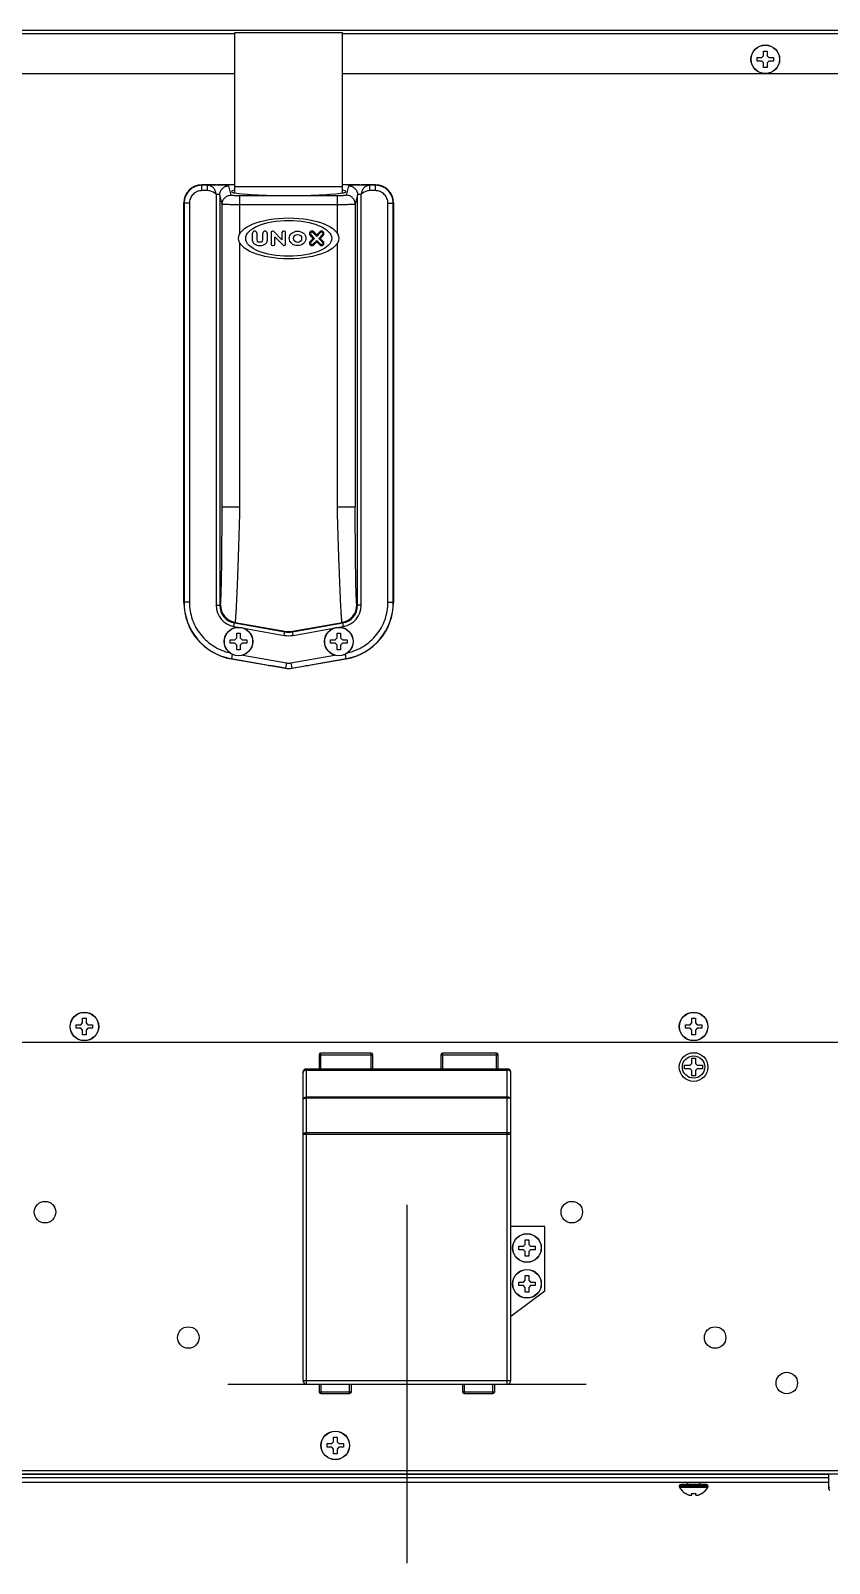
# Model space of a CAD drawing. Header units: millimetres. Extents: x 361 to 5577, y 463 to 3774.
# Drawn here: x 579.4 to 802.3, y 1959.9 to 2387.6 of the extents above; entities that cross this region are included whole.
import ezdxf

# ---------------------------------------------------------------- set-up
doc = ezdxf.new("R2010")
doc.units = ezdxf.units.MM
doc.header["$LTSCALE"] = 330
doc.layers.get('0').update_dxf_attribs({"linetype": 'CONTINUOUS'})
for name, color, linetype in [('02___PRT_ALL_AXES', 7, 'CONTINUOUS'), ('03___PRT_ALL_CURVES', 7, 'CONTINUOUS'), ('ASSI', 7, 'CONTINUOUS'), ('GEOM', 7, 'CONTINUOUS')]:
    doc.layers.add(name, color=color, linetype=linetype)

msp = doc.modelspace()

# ---------------------------------------------------------------- linework, layer by layer
at = {"color": 7, "linetype": 'Continuous'}
for p, q in [((1163.48, 2387.57), (365.28, 2387.57)), ((636.38, 2342.29), (636.38, 2387.07)), ((636.38, 2387.07), (666.38, 2387.07)), ((666.38, 2342.29), (666.38, 2387.07)), ((782.08, 2379.07), (782.08, 2380.07)), ((782.08, 2380.07), (783.38, 2380.07)), ((783.38, 2379.07), (782.08, 2379.07)), ((783.38, 2380.07), (783.88, 2380.57)), ((783.88, 2378.57), (783.38, 2379.07)), ((783.88, 2380.57), (783.88, 2381.87)), ((783.88, 2381.87), (784.88, 2381.87)), ((783.88, 2377.27), (783.88, 2378.57)), ((784.88, 2381.87), (784.88, 2380.57)), ((784.88, 2380.57), (785.38, 2380.07)), ((785.38, 2379.07), (784.88, 2378.57)), ((784.88, 2378.57), (784.88, 2377.27)), ((785.38, 2380.07), (786.68, 2380.07)), ((786.68, 2379.07), (785.38, 2379.07)), ((786.68, 2380.07), (786.68, 2379.07)), ((378.55, 2375.57), (636.38, 2375.57)), ((666.38, 2375.57), (1150.21, 2375.57)), ((784.88, 2377.27), (783.88, 2377.27)), ((631.15, 2344.53), (627.12, 2344.53)), ((631.66, 2344.59), (631.65, 2344.56)), ((671.09, 2344.59), (671.11, 2344.56)), ((675.64, 2344.53), (671.61, 2344.53)), ((641.32, 2328.92), (641.32, 2331.03)), ((642.52, 2331.03), (642.52, 2329.15)), ((644.18, 2329.15), (644.18, 2331.03)), ((645.38, 2331.03), (645.38, 2328.92)), ((646.47, 2331.22), (646.47, 2327.98)), ((646.91, 2331.63), (646.88, 2331.63)), ((649.5, 2329.2), (647.2, 2331.5)), ((649.5, 2331.22), (649.5, 2329.2)), ((650.12, 2331.63), (649.91, 2331.63)), ((650.53, 2327.98), (650.53, 2331.22)), ((658.15, 2331.21), (659.2, 2330.16)), ((659.2, 2330.59), (658.36, 2331.42)), ((660.03, 2331.42), (659.2, 2330.59)), ((659.2, 2330.16), (660.25, 2331.21)), ((646.88, 2327.57), (647.09, 2327.57)), ((647.5, 2327.98), (647.5, 2329.99)), ((647.5, 2329.99), (649.8, 2327.69)), ((650.09, 2327.57), (650.12, 2327.57)), ((657.37, 2330.43), (658.21, 2329.6)), ((658.21, 2329.6), (657.37, 2328.76)), ((658.63, 2329.6), (657.59, 2330.64)), ((657.59, 2328.55), (658.63, 2329.6)), ((659.2, 2329.03), (658.15, 2327.98)), ((658.36, 2327.77), (659.2, 2328.61)), ((660.25, 2327.98), (659.2, 2329.03)), ((659.2, 2328.61), (660.03, 2327.77)), ((660.81, 2330.64), (659.76, 2329.6)), ((659.76, 2329.6), (660.81, 2328.55)), ((660.19, 2329.6), (661.02, 2330.43)), ((661.02, 2328.76), (660.19, 2329.6)), ((635.08, 2216.6), (635.08, 2217.6)), ((635.08, 2217.6), (636.38, 2217.6)), ((636.38, 2216.6), (635.08, 2216.6)), ((636.38, 2217.6), (636.88, 2218.1)), ((636.88, 2216.1), (636.38, 2216.6)), ((636.88, 2218.1), (636.88, 2219.4)), ((636.88, 2219.4), (637.88, 2219.4)), ((636.88, 2214.8), (636.88, 2216.1)), ((637.88, 2219.4), (637.88, 2218.1)), ((637.88, 2218.1), (638.38, 2217.6)), ((638.38, 2216.6), (637.88, 2216.1)), ((637.88, 2216.1), (637.88, 2214.8)), ((638.38, 2217.6), (639.68, 2217.6)), ((639.68, 2216.6), (638.38, 2216.6)), ((639.68, 2217.6), (639.68, 2216.6)), ((663.08, 2216.6), (663.08, 2217.6)), ((663.08, 2217.6), (664.38, 2217.6)), ((664.38, 2216.6), (663.08, 2216.6)), ((664.38, 2217.6), (664.88, 2218.1)), ((664.88, 2216.1), (664.38, 2216.6)), ((664.88, 2218.1), (664.88, 2219.4)), ((664.88, 2219.4), (665.88, 2219.4)), ((664.88, 2214.8), (664.88, 2216.1)), ((665.88, 2219.4), (665.88, 2218.1)), ((665.88, 2218.1), (666.38, 2217.6)), ((666.38, 2216.6), (665.88, 2216.1)), ((665.88, 2216.1), (665.88, 2214.8)), ((666.38, 2217.6), (667.68, 2217.6)), ((667.68, 2216.6), (666.38, 2216.6)), ((667.68, 2217.6), (667.68, 2216.6)), ((637.88, 2214.8), (636.88, 2214.8)), ((665.88, 2214.8), (664.88, 2214.8)), ((592.08, 2109.17), (592.08, 2110.17)), ((592.08, 2110.17), (593.38, 2110.17)), ((593.38, 2109.17), (592.08, 2109.17)), ((593.38, 2110.17), (593.88, 2110.67)), ((593.88, 2108.67), (593.38, 2109.17)), ((593.88, 2110.67), (593.88, 2111.97)), ((593.88, 2111.97), (594.88, 2111.97)), ((593.88, 2107.37), (593.88, 2108.67)), ((594.88, 2111.97), (594.88, 2110.67)), ((594.88, 2110.67), (595.38, 2110.17)), ((595.38, 2109.17), (594.88, 2108.67)), ((594.88, 2108.67), (594.88, 2107.37)), ((595.38, 2110.17), (596.68, 2110.17)), ((596.68, 2109.17), (595.38, 2109.17)), ((596.68, 2110.17), (596.68, 2109.17)), ((762.08, 2110.17), (763.38, 2110.17)), ((762.08, 2109.17), (762.08, 2110.17)), ((763.38, 2109.17), (762.08, 2109.17)), ((763.38, 2110.17), (763.88, 2110.67)), ((763.88, 2108.67), (763.38, 2109.17)), ((763.88, 2111.97), (764.88, 2111.97)), ((763.88, 2110.67), (763.88, 2111.97)), ((763.88, 2107.37), (763.88, 2108.67)), ((764.88, 2111.97), (764.88, 2110.67)), ((764.88, 2110.67), (765.38, 2110.17)), ((765.38, 2109.17), (764.88, 2108.67)), ((764.88, 2108.67), (764.88, 2107.37)), ((765.38, 2110.17), (766.68, 2110.17)), ((766.68, 2109.17), (765.38, 2109.17)), ((766.68, 2110.17), (766.68, 2109.17)), ((594.88, 2107.37), (593.88, 2107.37)), ((764.88, 2107.37), (763.88, 2107.37)), ((659.88, 2101.77), (659.88, 2097.87)), ((674.38, 2102.27), (660.38, 2102.27)), ((674.88, 2097.87), (674.88, 2101.77)), ((693.88, 2101.77), (693.88, 2097.87)), ((709.38, 2102.27), (694.38, 2102.27)), ((709.88, 2097.87), (709.88, 2101.77)), ((763.88, 2100.87), (764.88, 2100.87)), ((763.88, 2099.37), (763.88, 2100.87)), ((764.88, 2100.87), (764.88, 2099.37)), ((655.38, 2010.87), (655.38, 2096.87)), ((656.38, 2097.87), (712.38, 2097.87)), ((713.38, 2010.87), (713.38, 2096.87)), ((761.88, 2098.87), (763.38, 2098.87)), ((761.88, 2097.87), (761.88, 2098.87)), ((763.38, 2097.87), (761.88, 2097.87)), ((763.38, 2098.87), (763.88, 2099.37)), ((763.88, 2097.37), (763.38, 2097.87)), ((763.88, 2095.87), (763.88, 2097.37)), ((764.88, 2095.87), (763.88, 2095.87)), ((764.88, 2099.37), (765.38, 2098.87)), ((765.38, 2097.87), (764.88, 2097.37)), ((764.88, 2097.37), (764.88, 2095.87)), ((765.38, 2098.87), (766.88, 2098.87)), ((766.88, 2097.87), (765.38, 2097.87)), ((766.88, 2098.87), (766.88, 2097.87)), ((722.88, 2053.87), (713.38, 2053.87)), ((722.88, 2035.87), (722.88, 2053.87)), ((716.88, 2048.37), (717.38, 2048.87)), ((717.38, 2050.17), (718.38, 2050.17)), ((717.38, 2048.87), (717.38, 2050.17)), ((718.38, 2050.17), (718.38, 2048.87)), ((718.38, 2048.87), (718.88, 2048.37)), ((715.58, 2048.37), (716.88, 2048.37)), ((715.58, 2047.37), (715.58, 2048.37)), ((716.88, 2047.37), (715.58, 2047.37)), ((717.38, 2046.87), (716.88, 2047.37)), ((717.38, 2045.57), (717.38, 2046.87)), ((718.38, 2045.57), (717.38, 2045.57)), ((718.88, 2047.37), (718.38, 2046.87)), ((718.38, 2046.87), (718.38, 2045.57)), ((718.88, 2048.37), (720.18, 2048.37)), ((720.18, 2047.37), (718.88, 2047.37)), ((720.18, 2048.37), (720.18, 2047.37)), ((717.38, 2040.17), (718.38, 2040.17)), ((717.38, 2038.87), (717.38, 2040.17)), ((718.38, 2040.17), (718.38, 2038.87)), ((713.38, 2028.87), (722.88, 2035.87)), ((715.58, 2038.37), (716.88, 2038.37)), ((715.58, 2037.37), (715.58, 2038.37)), ((716.88, 2037.37), (715.58, 2037.37)), ((716.88, 2038.37), (717.38, 2038.87)), ((717.38, 2036.87), (716.88, 2037.37)), ((717.38, 2035.57), (717.38, 2036.87)), ((718.38, 2038.87), (718.88, 2038.37)), ((718.88, 2037.37), (718.38, 2036.87)), ((718.38, 2036.87), (718.38, 2035.57)), ((718.88, 2038.37), (720.18, 2038.37)), ((720.18, 2037.37), (718.88, 2037.37)), ((720.18, 2038.37), (720.18, 2037.37)), ((718.38, 2035.57), (717.38, 2035.57)), ((656.38, 2009.87), (712.38, 2009.87)), ((659.88, 2009.87), (659.88, 2007.77)), ((660.38, 2007.27), (668.38, 2007.27)), ((668.88, 2007.77), (668.88, 2009.87)), ((699.88, 2009.87), (699.88, 2007.77)), ((700.38, 2007.27), (708.38, 2007.27)), ((708.88, 2007.77), (708.88, 2009.87)), ((662.08, 1993.27), (663.38, 1993.27)), ((662.08, 1992.27), (662.08, 1993.27)), ((663.38, 1993.27), (663.88, 1993.77)), ((663.88, 1995.07), (664.88, 1995.07)), ((663.88, 1993.77), (663.88, 1995.07)), ((664.88, 1995.07), (664.88, 1993.77)), ((664.88, 1993.77), (665.38, 1993.27)), ((665.38, 1993.27), (666.68, 1993.27)), ((666.68, 1993.27), (666.68, 1992.27)), ((663.38, 1992.27), (662.08, 1992.27)), ((663.88, 1991.77), (663.38, 1992.27)), ((663.88, 1990.47), (663.88, 1991.77)), ((664.88, 1990.47), (663.88, 1990.47)), ((665.38, 1992.27), (664.88, 1991.77)), ((664.88, 1991.77), (664.88, 1990.47)), ((666.68, 1992.27), (665.38, 1992.27)), ((1162.38, 1984.77), (366.38, 1984.77)), ((802.13, 1982.46), (437.51, 1982.46)), ((762.08, 1979.39), (762.08, 1979.42)), ((763.88, 1978.87), (763.88, 1979.42)), ((764.88, 1979.42), (764.88, 1978.87)), ((766.68, 1979.42), (766.68, 1979.39))]:
    msp.add_line(p, q, dxfattribs=at)
at = {"color": 9, "linetype": 'Continuous'}
for p, q in [((636.38, 2386.67), (365.38, 2386.67)), ((1163.38, 2386.67), (666.38, 2386.67)), ((636.38, 2344.07), (666.38, 2344.07)), ((659.88, 2101.77), (674.88, 2101.77)), ((660.38, 2097.87), (660.38, 2102.27)), ((674.38, 2097.87), (674.38, 2102.27)), ((693.88, 2101.77), (709.88, 2101.77)), ((694.38, 2097.87), (694.38, 2102.27)), ((709.38, 2097.87), (709.38, 2102.27)), ((656.38, 2009.87), (656.38, 2097.87)), ((656.38, 2097.52), (712.38, 2097.52)), ((712.38, 2009.87), (712.38, 2097.87)), ((712.38, 2089.99), (656.38, 2089.99)), ((712.38, 2089.71), (656.38, 2089.71)), ((655.38, 2079.67), (713.38, 2079.67)), ((712.38, 2080.04), (656.38, 2080.04)), ((655.38, 2010.87), (713.38, 2010.87)), ((659.88, 2007.77), (668.88, 2007.77)), ((660.38, 2009.87), (660.38, 2007.27)), ((668.38, 2007.27), (668.38, 2009.87)), ((699.88, 2007.77), (708.88, 2007.77)), ((700.38, 2009.87), (700.38, 2007.27)), ((708.38, 2007.27), (708.38, 2009.87))]:
    msp.add_line(p, q, dxfattribs=at)
at = {"color": 1}
for p, q in [((684.38, 2059.87), (684.38, 1959.87)), ((634.38, 2009.87), (734.38, 2009.87))]:
    msp.add_line(p, q, dxfattribs=at)
at = {"color": 7, "linetype": 'Continuous'}
for centre, radius, start, end in [((641.92, 2331.03), 0.6, 0, 180), ((644.78, 2331.03), 0.6, 0, 180), ((646.88, 2331.22), 0.41, 90, 180), ((646.91, 2331.22), 0.41, 45, 90), ((649.91, 2331.22), 0.41, 90, 180), ((650.12, 2331.22), 0.41, 0, 90), ((657.87, 2330.93), 0.7, 45, 225), ((657.87, 2330.93), 0.4, 45, 225), ((660.53, 2330.93), 0.7, 315, 135), ((660.53, 2330.93), 0.4, 315, 135), ((642.35, 2328.92), 1.03, 180, 234.4513), ((643.35, 2330.32), 2.75, 234.4513, 305.5487), ((643.04, 2329.15), 0.52, 180, 255.0288), ((643.35, 2330.31), 1.72, 255.0288, 284.9712), ((643.66, 2329.15), 0.52, 284.9712, 360), ((644.35, 2328.92), 1.03, 305.5487, 360), ((646.88, 2327.98), 0.41, 180, 270), ((647.09, 2327.98), 0.41, 270, 360), ((650.09, 2327.98), 0.41, 225, 270), ((650.12, 2327.98), 0.41, 270, 360), ((657.87, 2328.27), 0.7, 135, 315), ((657.87, 2328.27), 0.4, 135, 315), ((660.53, 2328.27), 0.7, 225, 45), ((660.53, 2328.27), 0.4, 225, 45), ((660.38, 2101.77), 0.5, 90, 180), ((674.38, 2101.77), 0.5, 0, 90), ((694.38, 2101.77), 0.5, 90, 180), ((709.38, 2101.77), 0.5, 0, 90), ((656.38, 2096.87), 1, 90, 180), ((712.38, 2096.87), 1, 0, 90), ((656.38, 2010.87), 1, 180, 270), ((712.38, 2010.87), 1, 270, 360), ((660.38, 2007.77), 0.5, 180, 270), ((668.38, 2007.77), 0.5, 270, 360), ((700.38, 2007.77), 0.5, 180, 270), ((708.38, 2007.77), 0.5, 270, 360), ((764.58, 1983.49), 4.8, 210.3012, 238.6273), ((764.18, 1983.49), 4.8, 301.3727, 329.6988), ((764.57, 1983.47), 4.75, 238.4659, 241.0313), ((764.56, 1983.47), 4.75, 241.0316, 241.9926), ((764.56, 1983.47), 4.75, 241.9926, 243.3187), ((764.56, 1983.46), 4.74, 243.3188, 244.4598), ((764.56, 1983.46), 4.74, 244.4598, 245.4278), ((764.56, 1983.45), 4.73, 245.4278, 246.6825), ((764.55, 1983.45), 4.73, 246.6826, 247.4526), ((764.55, 1983.44), 4.72, 247.4524, 248.9975), ((764.55, 1983.44), 4.72, 248.9977, 249.4819), ((764.54, 1983.43), 4.7, 249.4813, 251.5344), ((764.54, 1983.41), 4.68, 251.535, 252.6227), ((764.53, 1983.39), 4.67, 252.6228, 253.6051), ((764.53, 1983.36), 4.64, 253.6036, 255.6824), ((763.63, 1980.86), 2.01, 262.7259, 264.7415), ((763.63, 1980.84), 1.98, 264.7442, 265.3991), ((763.63, 1980.83), 1.97, 265.3984, 266.7833), ((763.63, 1980.81), 1.96, 266.7841, 267.6235), ((763.63, 1980.81), 1.96, 267.6234, 268.8455), ((763.63, 1980.8), 1.95, 268.8459, 270.9258), ((763.63, 1980.81), 1.95, 270.9261, 271.9964), ((763.63, 1980.81), 1.96, 271.9964, 273.0228), ((763.63, 1980.82), 1.97, 273.0233, 274.286), ((763.63, 1980.84), 1.98, 274.2856, 275.1372), ((763.62, 1980.86), 2.01, 275.1401, 277.2744), ((764.38, 1983.18), 3.8, 262.4351, 277.5649), ((765.13, 1980.86), 2.01, 262.7256, 264.8598), ((765.13, 1980.84), 1.98, 264.8627, 265.7144), ((765.13, 1980.82), 1.97, 265.714, 266.9766), ((765.13, 1980.81), 1.96, 266.9771, 268.0037), ((765.13, 1980.81), 1.95, 268.0037, 269.0738), ((765.13, 1980.8), 1.95, 269.0741, 270.1995), ((765.13, 1980.8), 1.95, 270.1995, 271.1541), ((765.13, 1980.81), 1.95, 271.1545, 272.3767), ((765.13, 1980.81), 1.96, 272.3765, 273.2159), ((765.13, 1980.83), 1.97, 273.2167, 274.6016), ((765.13, 1980.84), 1.98, 274.6009, 275.2558), ((765.12, 1980.86), 2.01, 275.2585, 277.2741), ((764.23, 1983.36), 4.64, 284.3176, 286.3964), ((764.22, 1983.39), 4.67, 286.3949, 287.3772), ((764.22, 1983.41), 4.68, 287.3773, 288.465), ((764.21, 1983.43), 4.7, 288.4656, 290.5187), ((764.21, 1983.44), 4.72, 290.5181, 291.0023), ((764.21, 1983.44), 4.72, 291.0025, 292.5476), ((764.2, 1983.45), 4.73, 292.5474, 293.3174), ((764.2, 1983.45), 4.73, 293.3175, 294.5722), ((764.2, 1983.46), 4.74, 294.5722, 295.5402), ((764.2, 1983.46), 4.74, 295.5402, 296.6812), ((764.2, 1983.47), 4.75, 296.6813, 298.0074), ((764.19, 1983.47), 4.75, 298.0074, 298.9684), ((764.19, 1983.47), 4.75, 298.9687, 301.5341)]:
    msp.add_arc(centre, radius, start, end, dxfattribs=at)
for centre, start_param, end_param in [((631.15, 2344.56), -0.77387, -0.034907), ((671.61, 2344.56), -3.106686, -2.367723)]:
    msp.add_ellipse(centre, major_axis=(0.5, 0), ratio=0.069927, start_param=start_param, end_param=end_param, dxfattribs=at)
for centre, major_axis, ratio in [((651.38, 2329.6), (14, 0), 0.407143), ((651.38, 2329.6), (12, 0), 0.416667), ((653.88, 2329.6), (2.32, 0), 0.875), ((653.88, 2329.6), (1.12, 0), 1)]:
    msp.add_ellipse(centre, major_axis=major_axis, ratio=ratio, dxfattribs=at)
at = {"color": 9, "linetype": 'Continuous'}
for points, knots in [([(655.38, 2096.87), (655.38, 2096.95), (655.44, 2097.14), (655.68, 2097.36), (656, 2097.49), (656.25, 2097.52), (656.38, 2097.52)], [0, 0, 0, 0, 0.201264, 0.433947, 0.704919, 1, 1, 1, 1]), ([(713.38, 2096.87), (713.38, 2096.95), (713.32, 2097.14), (713.08, 2097.36), (712.76, 2097.49), (712.51, 2097.52), (712.38, 2097.52)], [0, 0, 0, 0, 0.201265, 0.433948, 0.704919, 1, 1, 1, 1]), ([(655.38, 2089.34), (655.38, 2089.42), (655.44, 2089.61), (655.68, 2089.83), (656, 2089.96), (656.25, 2089.99), (656.38, 2089.99)], [0, 0, 0, 0, 0.201265, 0.433947, 0.704919, 1, 1, 1, 1]), ([(655.38, 2089.34), (655.38, 2089.39), (655.47, 2089.51), (655.7, 2089.62), (656.01, 2089.69), (656.25, 2089.71), (656.38, 2089.71)], [0, 0, 0, 0, 0.143033, 0.363048, 0.659575, 1, 1, 1, 1]), ([(713.38, 2089.34), (713.38, 2089.42), (713.32, 2089.61), (713.08, 2089.83), (712.76, 2089.96), (712.51, 2089.99), (712.38, 2089.99)], [0, 0, 0, 0, 0.201264, 0.433947, 0.704919, 1, 1, 1, 1]), ([(713.38, 2089.34), (713.38, 2089.39), (713.29, 2089.51), (713.06, 2089.62), (712.75, 2089.69), (712.51, 2089.71), (712.38, 2089.71)], [0, 0, 0, 0, 0.143034, 0.363048, 0.659574, 1, 1, 1, 1]), ([(655.38, 2079.67), (655.38, 2079.73), (655.47, 2079.85), (655.7, 2079.95), (656.01, 2080.03), (656.25, 2080.04), (656.38, 2080.04)], [0, 0, 0, 0, 0.143034, 0.363048, 0.659574, 1, 1, 1, 1]), ([(713.38, 2079.67), (713.38, 2079.73), (713.29, 2079.85), (713.06, 2079.95), (712.75, 2080.03), (712.51, 2080.04), (712.38, 2080.04)], [0, 0, 0, 0, 0.143034, 0.363048, 0.659574, 1, 1, 1, 1])]:
    msp.add_open_spline(points, degree=3, knots=knots, dxfattribs=at)
at = {"layer": '02___PRT_ALL_AXES', "color": 7, "linetype": 'Continuous'}
msp.add_ellipse((764.38, 1984.8), major_axis=(2.5, 0), ratio=0.017455, start_param=-1.999162, end_param=-0.921854, dxfattribs=at)
at = {"layer": '03___PRT_ALL_CURVES', "color": 40, "linetype": 'Continuous'}
msp.add_line((802.13, 1984.68), (402.98, 1984.68), dxfattribs=at)
at = {"layer": 'ASSI', "color": 9, "linetype": 'Continuous'}
for p, q in [((768.38, 1981.47), (760.38, 1981.47)), ((768.38, 1981.27), (760.38, 1981.27)), ((768.32, 1981.06), (760.43, 1981.06))]:
    msp.add_line(p, q, dxfattribs=at)
at = {"layer": 'ASSI', "color": 7, "linetype": 'Continuous'}
for p, q in [((760.38, 1981.47), (760.38, 1981.27)), ((767.98, 1981.87), (760.78, 1981.87)), ((768.38, 1981.47), (768.38, 1981.27))]:
    msp.add_line(p, q, dxfattribs=at)
for centre in [(784.38, 2379.57), (637.38, 2217.1), (665.38, 2217.1), (594.38, 2109.67), (764.38, 2109.67), (764.38, 2098.37), (717.88, 2047.87), (717.88, 2037.87), (664.38, 1992.77)]:
    msp.add_circle(centre, 4, dxfattribs=at)
at = {"layer": 'ASSI', "color": 9, "linetype": 'Continuous'}
for centre, radius in [((784.38, 2379.57), 3.95), ((637.38, 2217.1), 3.95), ((665.38, 2217.1), 3.95), ((594.38, 2109.67), 3.95), ((764.38, 2109.67), 3.95), ((764.38, 2098.37), 3.13), ((717.88, 2047.87), 3.95), ((717.88, 2037.87), 3.95), ((664.38, 1992.77), 3.95)]:
    msp.add_circle(centre, radius, dxfattribs=at)
at = {"layer": 'ASSI', "color": 7, "linetype": 'Continuous'}
for centre, radius, start, end in [((760.78, 1981.47), 0.4, 90, 180), ((760.78, 1981.27), 0.4, 180, 210.3012), ((764.58, 1983.49), 4.8, 210.3012, 238.6273), ((764.18, 1983.49), 4.8, 301.3727, 329.6988), ((767.98, 1981.47), 0.4, 0, 90), ((767.98, 1981.27), 0.4, 329.6988, 360)]:
    msp.add_arc(centre, radius, start, end, dxfattribs=at)
at = {"layer": 'GEOM', "color": 9, "linetype": 'Continuous'}
for p, q in [((627.18, 2344.41), (627.12, 2344.53)), ((627.18, 2342.92), (627.18, 2344.41)), ((628.77, 2344.41), (627.18, 2344.41)), ((628.77, 2342.92), (628.77, 2344.41)), ((635.29, 2341.64), (634.65, 2344.24)), ((668.11, 2344.24), (667.46, 2341.64)), ((673.99, 2342.92), (673.99, 2344.41)), ((675.58, 2344.41), (673.99, 2344.41)), ((675.64, 2344.53), (675.58, 2344.41)), ((675.58, 2342.92), (675.58, 2344.41)), ((622.18, 2339.42), (622.13, 2339.53)), ((628.77, 2342.92), (627.18, 2342.92)), ((631.15, 2341.98), (631.15, 2227.2)), ((632.15, 2341.74), (632.15, 2227.2)), ((632.79, 2339.15), (632.15, 2341.74)), ((637.79, 2330.97), (637.79, 2341.47)), ((664.96, 2341.47), (637.79, 2341.47)), ((664.96, 2330.97), (664.96, 2341.47)), ((670.61, 2341.74), (669.96, 2339.15)), ((670.61, 2227.2), (670.61, 2341.74)), ((671.61, 2227.2), (671.61, 2341.98)), ((675.58, 2342.92), (673.99, 2342.92)), ((680.63, 2339.53), (680.57, 2339.42)), ((622.18, 2339.42), (622.18, 2228.06)), ((623.68, 2339.42), (622.18, 2339.42)), ((623.68, 2339.42), (623.68, 2228.06)), ((632.79, 2254.68), (632.79, 2339.15)), ((664.96, 2338.98), (637.79, 2338.98)), ((669.96, 2339.15), (669.96, 2254.68)), ((679.08, 2228.06), (679.08, 2339.42)), ((679.08, 2339.42), (680.57, 2339.42)), ((680.57, 2228.06), (680.57, 2339.42)), ((637.79, 2254.68), (637.79, 2328.22)), ((664.96, 2254.68), (664.96, 2328.22)), ((632.79, 2254.68), (637.79, 2254.68)), ((664.96, 2254.68), (669.96, 2254.68)), ((622.13, 2228.02), (622.18, 2228.06)), ((623.68, 2228.06), (622.18, 2228.06)), ((631.15, 2227.2), (632.15, 2227.2)), ((632.15, 2227.2), (632.33, 2227.35)), ((670.61, 2227.2), (670.43, 2227.35)), ((671.61, 2227.2), (670.61, 2227.2)), ((679.08, 2228.06), (680.57, 2228.06)), ((680.63, 2228.02), (680.57, 2228.06)), ((636.1, 2221.29), (636.28, 2222.28)), ((636.1, 2221.29), (637.29, 2221.08)), ((636.28, 2222.28), (636.46, 2222.43)), ((636.28, 2222.28), (650.34, 2219.8)), ((636.46, 2222.43), (650.34, 2219.98)), ((638.85, 2220.81), (650.16, 2218.81)), ((650.16, 2218.81), (650.34, 2219.8)), ((650.34, 2219.8), (650.34, 2219.98)), ((652.42, 2219.98), (666.3, 2222.43)), ((652.42, 2219.8), (666.48, 2222.28)), ((652.42, 2219.8), (652.42, 2219.98)), ((652.59, 2218.81), (652.42, 2219.8)), ((652.59, 2218.81), (663.9, 2220.81)), ((665.47, 2221.08), (666.65, 2221.29)), ((666.48, 2222.28), (666.3, 2222.43)), ((666.65, 2221.29), (666.48, 2222.28)), ((635.34, 2212.27), (635.4, 2212.31)), ((635.61, 2213.54), (635.4, 2212.31)), ((635.4, 2212.31), (650.51, 2209.65)), ((638.55, 2213.28), (650.77, 2211.13)), ((651.99, 2211.13), (664.21, 2213.28)), ((652.25, 2209.65), (667.36, 2212.31)), ((667.14, 2213.54), (667.36, 2212.31)), ((667.41, 2212.27), (667.36, 2212.31)), ((650.77, 2211.13), (650.51, 2209.65)), ((650.51, 2209.63), (650.51, 2209.65)), ((651.99, 2211.13), (652.25, 2209.65)), ((652.25, 2209.63), (652.25, 2209.65)), ((802.13, 1984.69), (437.51, 1984.69)), ((802.13, 1983.69), (437.51, 1983.69))]:
    msp.add_line(p, q, dxfattribs=at)
at = {"layer": 'GEOM', "color": 7, "linetype": 'Continuous'}
for p, q in [((631.68, 2344.6), (636.38, 2344.6)), ((666.38, 2344.6), (671.08, 2344.6)), ((622.13, 2228.02), (622.13, 2339.53)), ((680.63, 2339.53), (680.63, 2228.02)), ((645.73, 2210.44), (635.34, 2212.27)), ((667.41, 2212.27), (657.03, 2210.44)), ((646.21, 2210.37), (646.28, 2210.36)), ((650.51, 2209.63), (646.76, 2210.29)), ((652.25, 2209.63), (655.99, 2210.29)), ((656.55, 2210.37), (656.48, 2210.36)), ((371.35, 2105.27), (1157.4, 2105.27)), ((1159.38, 1985.67), (369.38, 1985.67)), ((802.13, 1980.52), (802.13, 1984.77))]:
    msp.add_line(p, q, dxfattribs=at)
for centre in [(583.38, 2057.87), (730.38, 2057.87), (623.38, 2022.87), (770.38, 2022.87), (790.38, 2010.17)]:
    msp.add_circle(centre, 3, dxfattribs=at)
for centre, radius, start, end in [((631.68, 2344.3), 0.3, 90, 126.3615), ((671.08, 2344.3), 0.3, 53.6385, 90), ((762.18, 1982.47), 0.6, 270, 360), ((766.58, 1982.47), 0.6, 180, 270), ((802.38, 1980.52), 0.25, 180, 270)]:
    msp.add_arc(centre, radius, start, end, dxfattribs=at)
at = {"layer": 'GEOM', "color": 9, "linetype": 'Continuous'}
for centre, radius, start, end in [((638.17, 2228.06), 15.99, 179.9981, 260.002), ((637.14, 2227.2), 6, 179.9979, 260.0021), ((637.14, 2227.2), 5, 179.9932, 260.0069), ((637.33, 2227.35), 5, 180.0169, 259.9831), ((665.43, 2227.35), 5, 280.0169, 359.9831), ((665.61, 2227.2), 5, 279.9931, 0.0069), ((665.61, 2227.2), 6, 279.9979, 0.0021), ((664.58, 2228.06), 15.99, 279.9981, 0.002), ((651.38, 2225.94), 6.05, 260.0786, 279.9214), ((651.38, 2225.75), 6.04, 260.0756, 279.9246), ((651.38, 2225.76), 7.05, 260.0772, 279.9228), ((651.38, 2214.61), 5.04, 260.0793, 279.9203), ((651.38, 2214.6), 3.52, 260.0765, 279.9235)]:
    msp.add_arc(centre, radius, start, end, dxfattribs=at)
at = {"layer": 'GEOM', "color": 7, "linetype": 'Continuous'}
for centre, major_axis, ratio, start_param, end_param in [((627.13, 2339.51), (-2.24, 4.49), 0.996959, -0.461944, 1.106418), ((675.63, 2339.51), (2.24, 4.49), 0.996959, -1.106418, 0.461944), ((651.38, 2342.67), (16, 0), 0.069927, 2.78959, 6.635188), ((638.14, 2228.03), (12.27, 10.3), 0.998963, 2.443972, 3.839213), ((664.62, 2228.03), (12.27, -10.3), 0.998963, -0.697621, 0.697621), ((645.73, 2210.46), (0.5, -0.088), 0.034389, -1.564725, -0.255728), ((646.76, 2210.27), (0.5, -0.088), 0.034389, 1.576867, 2.885864), ((651.38, 2214.56), (0, -5), 0.999372, -0.174426, 0.174426), ((655.99, 2210.27), (0.5, 0.088), 0.034389, 0.255728, 1.564725), ((657.03, 2210.46), (0.5, 0.088), 0.034389, -2.885864, -1.576867)]:
    msp.add_ellipse(centre, major_axis=major_axis, ratio=ratio, start_param=start_param, end_param=end_param, dxfattribs=at)
at = {"layer": 'GEOM', "color": 9, "linetype": 'Continuous'}
for points, knots in [([(627.18, 2344.41), (626.53, 2344.41), (625.21, 2344.15), (623.55, 2343.04), (622.44, 2341.38), (622.18, 2340.07), (622.18, 2339.42)], [0, 0, 0, 0, 0.250009, 0.500021, 0.750021, 1, 1, 1, 1]), ([(634.65, 2344.24), (634.64, 2344.26), (634.58, 2344.28), (634.47, 2344.31), (634.28, 2344.34), (634.03, 2344.37), (633.72, 2344.4), (633.21, 2344.43), (632.48, 2344.46), (631.54, 2344.48), (630.29, 2344.48), (629.36, 2344.45), (628.77, 2344.41)], [0, 0, 0, 0, 0.009618, 0.03007, 0.061815, 0.104399, 0.157031, 0.218673, 0.36386, 0.528181, 0.698171, 1, 1, 1, 1]), ([(631.15, 2341.98), (631.07, 2342.3), (630.9, 2342.92), (630.42, 2343.73), (629.66, 2344.27), (629.07, 2344.4), (628.77, 2344.41)], [0, 0, 0, 0, 0.266597, 0.516786, 0.757053, 1, 1, 1, 1]), ([(632.15, 2341.74), (632.15, 2342.07), (632.28, 2342.72), (632.83, 2343.55), (633.66, 2344.11), (634.32, 2344.24), (634.65, 2344.24)], [0, 0, 0, 0, 0.249694, 0.499627, 0.749778, 1, 1, 1, 1]), ([(673.99, 2344.41), (673.39, 2344.45), (672.47, 2344.48), (671.22, 2344.48), (670.27, 2344.46), (669.54, 2344.43), (669.03, 2344.4), (668.73, 2344.37), (668.48, 2344.34), (668.29, 2344.31), (668.18, 2344.28), (668.12, 2344.26), (668.11, 2344.24)], [0, 0, 0, 0, 0.301829, 0.471819, 0.63614, 0.781327, 0.842969, 0.895601, 0.938185, 0.96993, 0.990382, 1, 1, 1, 1]), ([(668.11, 2344.24), (668.44, 2344.24), (669.09, 2344.11), (669.92, 2343.55), (670.48, 2342.72), (670.61, 2342.07), (670.61, 2341.74)], [0, 0, 0, 0, 0.250222, 0.500373, 0.750306, 1, 1, 1, 1]), ([(673.99, 2344.41), (673.69, 2344.4), (673.09, 2344.27), (672.34, 2343.73), (671.86, 2342.92), (671.69, 2342.3), (671.61, 2341.98)], [0, 0, 0, 0, 0.242954, 0.483227, 0.733414, 1, 1, 1, 1]), ([(680.57, 2339.42), (680.57, 2340.07), (680.31, 2341.38), (679.2, 2343.04), (677.54, 2344.15), (676.23, 2344.41), (675.58, 2344.41)], [0, 0, 0, 0, 0.249979, 0.499979, 0.749991, 1, 1, 1, 1]), ([(627.18, 2342.92), (626.72, 2342.92), (625.8, 2342.73), (624.64, 2341.95), (623.86, 2340.79), (623.68, 2339.87), (623.68, 2339.42)], [0, 0, 0, 0, 0.249995, 0.499989, 0.749989, 1, 1, 1, 1]), ([(631.15, 2341.98), (630.6, 2342.33), (629.85, 2342.79), (628.98, 2342.92), (628.77, 2342.92)], [0, 0, 0, 0, 0.749638, 1, 1, 1, 1]), ([(631.15, 2341.98), (631.38, 2341.98), (631.71, 2341.96), (632.03, 2341.87), (632.14, 2341.78), (632.15, 2341.74)], [0, 0, 0, 0, 0.670137, 0.885942, 1, 1, 1, 1]), ([(632.79, 2339.15), (632.79, 2339.47), (632.92, 2340.13), (633.48, 2340.96), (634.31, 2341.51), (634.97, 2341.64), (635.29, 2341.64)], [0, 0, 0, 0, 0.249694, 0.499627, 0.749779, 1, 1, 1, 1]), ([(637.79, 2341.47), (637.48, 2341.47), (637.02, 2341.48), (636.43, 2341.5), (636.06, 2341.52), (635.76, 2341.54), (635.52, 2341.57), (635.38, 2341.6), (635.3, 2341.62), (635.29, 2341.64)], [0, 0, 0, 0, 0.376591, 0.547121, 0.697131, 0.821083, 0.914506, 0.974291, 1, 1, 1, 1]), ([(667.46, 2341.64), (667.46, 2341.62), (667.37, 2341.6), (667.24, 2341.57), (667, 2341.54), (666.7, 2341.52), (666.32, 2341.5), (665.74, 2341.48), (665.28, 2341.47), (664.96, 2341.47)], [0, 0, 0, 0, 0.025709, 0.085494, 0.178917, 0.302869, 0.452879, 0.623409, 1, 1, 1, 1]), ([(669.96, 2339.15), (669.96, 2339.47), (669.83, 2340.13), (669.28, 2340.96), (668.45, 2341.51), (667.79, 2341.64), (667.46, 2341.64)], [0, 0, 0, 0, 0.249694, 0.499627, 0.749779, 1, 1, 1, 1]), ([(670.61, 2341.74), (670.61, 2341.78), (670.73, 2341.87), (671.05, 2341.96), (671.37, 2341.98), (671.61, 2341.98)], [0, 0, 0, 0, 0.114058, 0.329863, 1, 1, 1, 1]), ([(673.99, 2342.92), (673.77, 2342.92), (672.91, 2342.79), (672.16, 2342.33), (671.61, 2341.98)], [0, 0, 0, 0, 0.250366, 1, 1, 1, 1]), ([(679.08, 2339.42), (679.08, 2339.87), (678.89, 2340.79), (678.12, 2341.95), (676.96, 2342.73), (676.04, 2342.92), (675.58, 2342.92)], [0, 0, 0, 0, 0.250011, 0.500011, 0.750005, 1, 1, 1, 1]), ([(637.79, 2338.98), (637.47, 2338.98), (636.84, 2338.98), (635.92, 2338.99), (635.08, 2339), (634.33, 2339.02), (633.79, 2339.05), (633.42, 2339.07), (633.21, 2339.08), (633.04, 2339.1), (632.92, 2339.11), (632.84, 2339.13), (632.8, 2339.14), (632.79, 2339.15)], [0, 0, 0, 0, 0.192665, 0.378079, 0.549285, 0.699859, 0.824166, 0.87498, 0.917583, 0.951589, 0.976708, 0.992777, 1, 1, 1, 1]), ([(669.96, 2339.15), (669.96, 2339.14), (669.91, 2339.13), (669.84, 2339.11), (669.71, 2339.1), (669.54, 2339.08), (669.33, 2339.07), (668.97, 2339.05), (668.43, 2339.02), (667.68, 2339), (666.83, 2338.99), (665.92, 2338.98), (665.29, 2338.98), (664.96, 2338.98)], [0, 0, 0, 0, 0.007223, 0.023292, 0.048411, 0.082417, 0.125021, 0.175835, 0.300141, 0.450715, 0.621922, 0.807335, 1, 1, 1, 1]), ([(632.33, 2227.35), (632.34, 2227.37), (632.36, 2227.43), (632.38, 2227.54), (632.4, 2227.73), (632.42, 2227.97), (632.45, 2228.28), (632.48, 2228.82), (632.51, 2229.65), (632.55, 2230.82), (632.59, 2232.21), (632.63, 2233.82), (632.66, 2235.62), (632.69, 2237.6), (632.73, 2240.54), (632.76, 2244.5), (632.79, 2249.5), (632.79, 2252.94), (632.79, 2254.68)], [0, 0, 0, 0, 0.002081, 0.006456, 0.013181, 0.022254, 0.033658, 0.047367, 0.081555, 0.12447, 0.175674, 0.234645, 0.300788, 0.373445, 0.451903, 0.623161, 0.808121, 1, 1, 1, 1]), ([(636.46, 2222.43), (636.48, 2222.45), (636.49, 2222.52), (636.52, 2222.65), (636.54, 2222.87), (636.58, 2223.16), (636.61, 2223.53), (636.66, 2224.16), (636.72, 2225.14), (636.8, 2226.51), (636.88, 2228.16), (636.97, 2230.05), (637.06, 2232.17), (637.15, 2234.51), (637.28, 2237.97), (637.44, 2242.65), (637.62, 2248.56), (637.74, 2252.62), (637.79, 2254.68)], [0, 0, 0, 0, 0.002065, 0.00644, 0.013162, 0.022226, 0.033613, 0.047297, 0.081413, 0.124237, 0.175339, 0.234211, 0.300269, 0.372867, 0.451301, 0.622629, 0.807808, 1, 1, 1, 1]), ([(666.3, 2222.43), (666.28, 2222.45), (666.27, 2222.52), (666.24, 2222.65), (666.21, 2222.87), (666.18, 2223.16), (666.15, 2223.53), (666.1, 2224.16), (666.04, 2225.14), (665.96, 2226.51), (665.88, 2228.16), (665.79, 2230.05), (665.7, 2232.17), (665.61, 2234.51), (665.48, 2237.97), (665.32, 2242.65), (665.13, 2248.56), (665.02, 2252.62), (664.96, 2254.68)], [0, 0, 0, 0, 0.002065, 0.00644, 0.013162, 0.022226, 0.033613, 0.047297, 0.081413, 0.124237, 0.175339, 0.234211, 0.300269, 0.372867, 0.451301, 0.622629, 0.807808, 1, 1, 1, 1]), ([(670.43, 2227.35), (670.41, 2227.37), (670.4, 2227.43), (670.38, 2227.54), (670.36, 2227.73), (670.33, 2227.97), (670.31, 2228.28), (670.28, 2228.82), (670.24, 2229.65), (670.2, 2230.82), (670.16, 2232.21), (670.13, 2233.82), (670.1, 2235.62), (670.07, 2237.6), (670.03, 2240.54), (669.99, 2244.5), (669.97, 2249.5), (669.96, 2252.94), (669.96, 2254.68)], [0, 0, 0, 0, 0.002081, 0.006456, 0.013181, 0.022254, 0.033658, 0.047367, 0.081555, 0.12447, 0.175675, 0.234645, 0.300788, 0.373445, 0.451903, 0.623161, 0.808121, 1, 1, 1, 1]), ([(623.68, 2228.06), (623.68, 2226.44), (624.23, 2223.19), (626.62, 2218.86), (630.3, 2215.57), (633.35, 2214.3), (634.93, 2213.94)], [0, 0, 0, 0, 0.25, 0.499998, 0.749996, 1, 1, 1, 1]), ([(667.83, 2213.94), (669.41, 2214.3), (672.46, 2215.57), (676.14, 2218.86), (678.52, 2223.19), (679.08, 2226.44), (679.08, 2228.06)], [0, 0, 0, 0, 0.250004, 0.500002, 0.75, 1, 1, 1, 1]), ([(802.13, 1981.01), (802.13, 1981), (802.16, 1981), (802.21, 1980.99), (802.29, 1980.99), (802.35, 1980.99), (802.38, 1980.99)], [0, 0, 0, 0, 0.084101, 0.300649, 0.621802, 1, 1, 1, 1])]:
    msp.add_open_spline(points, degree=3, knots=knots, dxfattribs=at)

doc.saveas('drawing.dxf')
